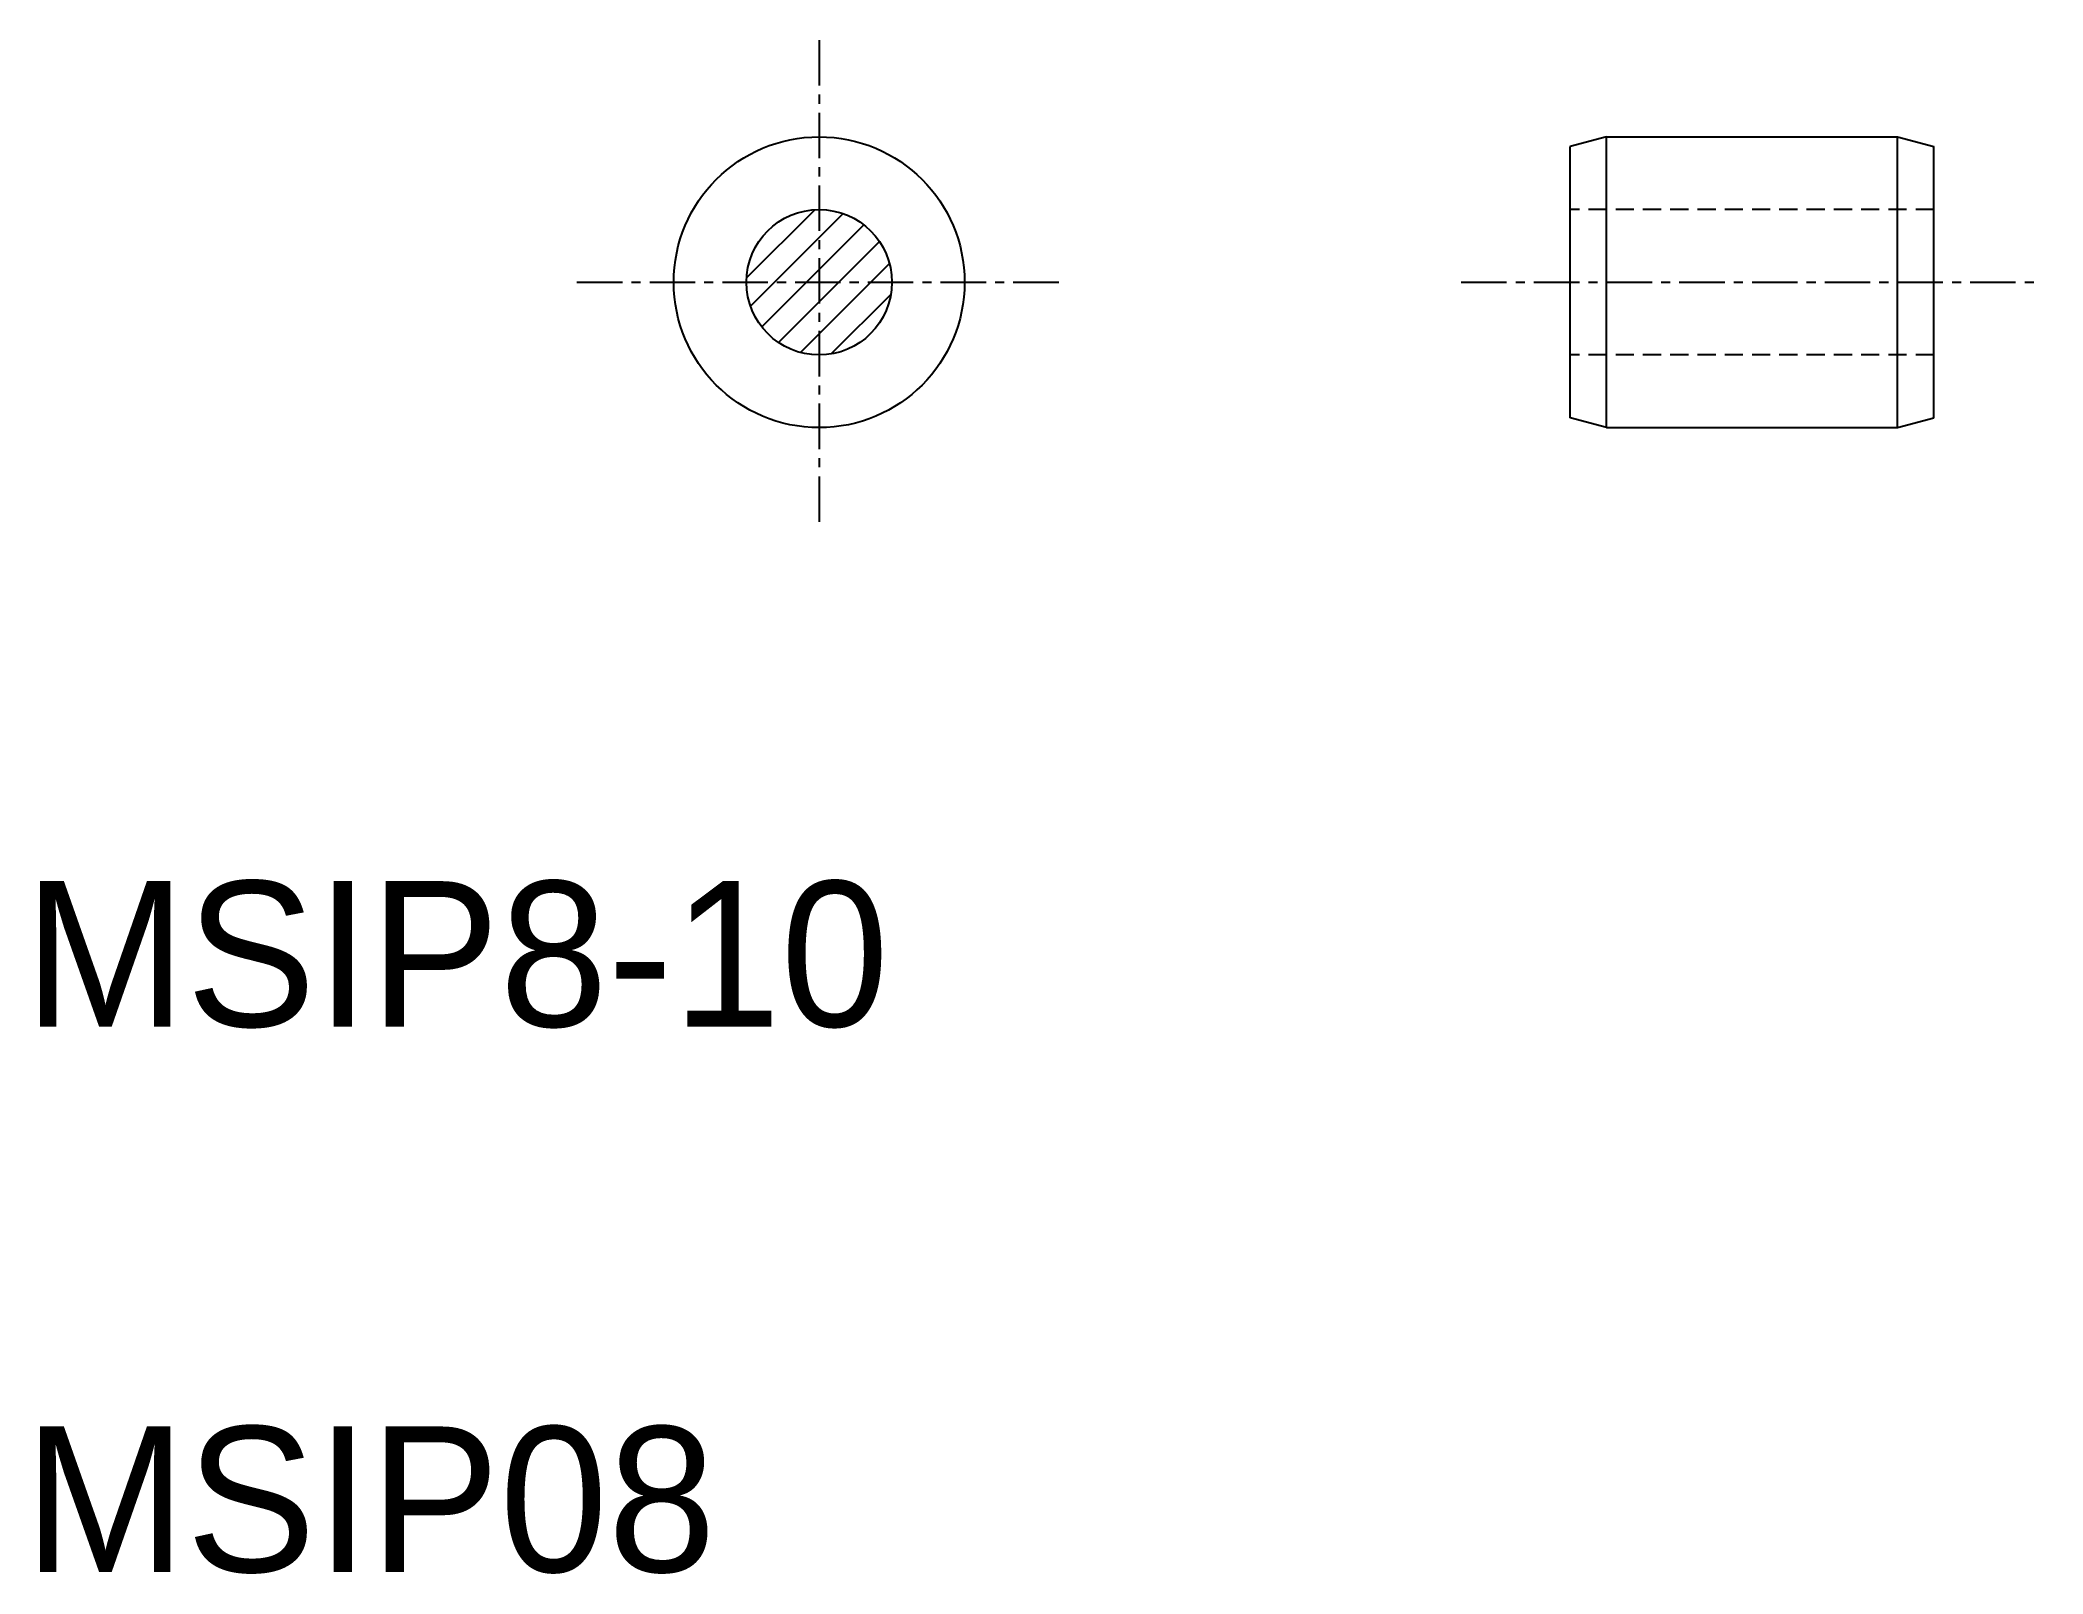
# Model space of a CAD drawing. Extents: x 112.6 to 167.7, y 16 to 58.2.
import ezdxf

# ---------------------------------------------------------------- set-up
doc = ezdxf.new("R2010")
doc.units = 0
doc.linetypes.add('CENTER', pattern=[2, 1.25, -0.25, 0.25, -0.25])
doc.linetypes.add('DASHED', pattern=[0.75, 0.5, -0.25])
doc.layers.get('0').update_dxf_attribs({"linetype": 'CONTINUOUS'})
doc.layers.add('CENTER', color=1, linetype='CENTER')

# ---------------------------------------------------------------- blocks, each defined once
blk = doc.blocks.new('*X5')
at = {"color": 0, "linetype": 'CONTINUOUS'}
for p, q in [((132.071, 51.638), (133.949, 53.516)), ((132.179, 50.862), (134.726, 53.408)), ((132.491, 50.289), (135.298, 53.097)), ((132.948, 49.863), (135.725, 52.639)), ((133.555, 49.586), (136.001, 52.032)), ((134.4, 49.547), (136.04, 51.187))]:
    blk.add_line(p, q, dxfattribs=at)

msp = doc.modelspace()

# ---------------------------------------------------------------- linework, layer by layer
at = {"color": 7, "linetype": 'CONTINUOUS'}
for p, q in [((155.724, 55.52), (154.724, 55.252)), ((154.724, 47.788), (154.724, 55.252)), ((155.724, 55.52), (163.724, 55.52)), ((155.724, 47.52), (155.724, 55.52)), ((163.724, 47.52), (163.724, 55.52)), ((163.724, 55.52), (164.724, 55.252)), ((164.724, 47.788), (164.724, 55.252)), ((155.724, 47.52), (154.724, 47.788)), ((155.724, 47.52), (163.724, 47.52)), ((163.724, 47.52), (164.724, 47.788))]:
    msp.add_line(p, q, dxfattribs=at)
at = {"color": 3, "linetype": 'DASHED'}
for p, q in [((164.724, 53.52), (154.724, 53.52)), ((164.724, 49.52), (154.724, 49.52))]:
    msp.add_line(p, q, dxfattribs=at)
at = {"color": 7, "linetype": 'CONTINUOUS'}
for radius in [4, 2]:
    msp.add_circle((134.067, 51.52), radius, dxfattribs=at)
at = {"layer": 'CENTER', "color": 1, "linetype": 'CENTER'}
for p, q in [((134.067, 58.181), (134.067, 44.858)), ((127.406, 51.52), (140.729, 51.52)), ((151.724, 51.52), (167.724, 51.52))]:
    msp.add_line(p, q, dxfattribs=at)

# ---------------------------------------------------------------- block references
at = {"color": 7, "linetype": 'CONTINUOUS'}
msp.add_blockref('*X5', (0, 0), dxfattribs=at)

# ---------------------------------------------------------------- texts
for s, p in [('MSIP8-10', (112.201, 31.047)), ('MSIP08', (112.201, 16.047))]:
    msp.add_text(s, height=4, dxfattribs=at).set_placement(p)

doc.saveas('drawing.dxf')
